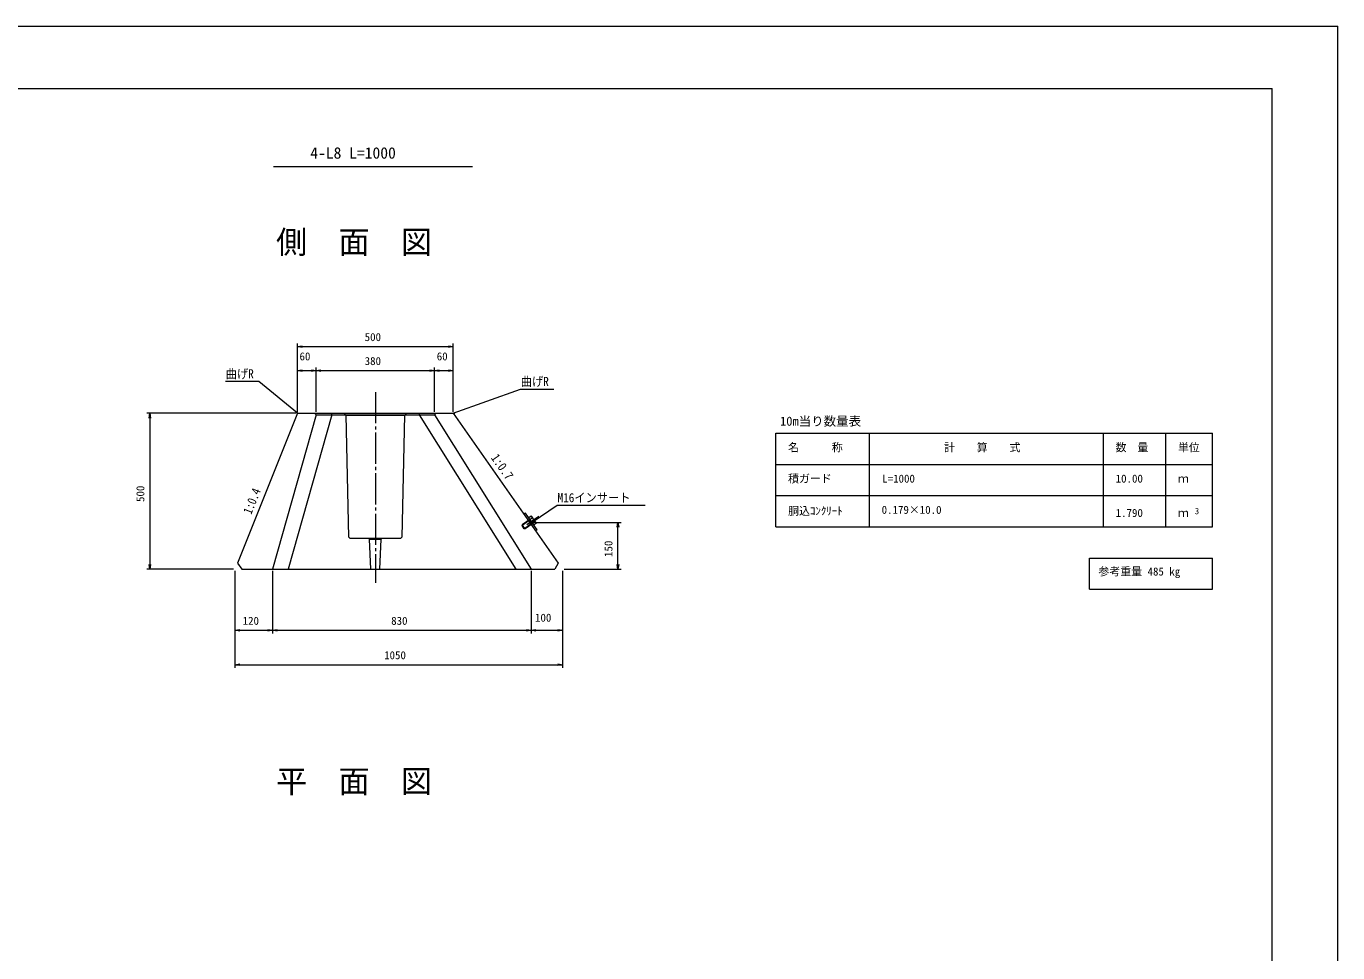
# Model space of a CAD drawing. Units: millimetres on the paper, with parts at other scales. Extents: x 0 to 841, y 0 to 594.
# Drawn here: x 420.5 to 841, y 297 to 594 of the extents above; entities that cross this region are included whole.
import ezdxf
from ezdxf.enums import TextEntityAlignment as Align

# ---------------------------------------------------------------- set-up
doc = ezdxf.new("R2010")
doc.units = ezdxf.units.MM
doc.linetypes.add('USER2', pattern=[13, 10, -1, 1, -1])
for name, color, linetype, lineweight in [('0_2', 7, 'Continuous', 18), ('D-MTR-FRAM（材料表図枠）', 2, 'Continuous', 18), ('D-STR-DIM（寸法）', 7, 'Continuous', 18), ('D-STR-HTXT（旗揚げ）', 7, 'Continuous', 18), ('D-STR-STRn（構造物）', 7, 'USER2', 18), ('D-STR（構造物外形線）', 1, 'Continuous', 18), ('D-TTL(外枠）', 2, 'Continuous', 18), ('DEFPOINTS_3', 8, 'Continuous', 18), ('用紙-作図レイヤ', 5, 'Continuous', 18)]:
    doc.layers.add(name, color=color, linetype=linetype, lineweight=lineweight)
for name, color, linetype in [('D-MTR-TXT(文字列）', 7, 'Continuous'), ('D-MTR（材料表タイトル）', 7, 'Continuous'), ('D-STR-TXT（文字）', 7, 'Continuous'), ('D-TTL-TXT（文字）', 7, 'Continuous')]:
    doc.layers.add(name, color=color, linetype=linetype)
doc.styles.add('ＭＳ ゴシック', font='')
doc.styles.get('ＭＳ ゴシック').set_extended_font_data('MS Gothic')

msp = doc.modelspace()

# ---------------------------------------------------------------- linework, layer by layer
at = {"layer": '0_2'}
for p, q in [((507.445, 491.308), (508.945, 491.558)), ((508.945, 491.058), (507.445, 491.308)), ((507.445, 491.308), (507.645, 491.308)), ((555.945, 491.558), (557.445, 491.308)), ((557.445, 491.308), (555.945, 491.058)), ((557.445, 491.308), (557.245, 491.308)), ((507.445, 483.624), (508.945, 483.874)), ((508.945, 483.374), (507.445, 483.624)), ((507.445, 483.624), (507.645, 483.624)), ((511.945, 483.874), (513.445, 483.624)), ((513.445, 483.624), (511.945, 483.374)), ((513.445, 483.624), (513.245, 483.624)), ((513.445, 483.624), (514.945, 483.874)), ((514.945, 483.374), (513.445, 483.624)), ((513.445, 483.624), (513.645, 483.624)), ((549.945, 483.874), (551.445, 483.624)), ((551.445, 483.624), (549.945, 483.374)), ((551.445, 483.624), (551.245, 483.624)), ((551.445, 483.624), (552.945, 483.874)), ((552.945, 483.374), (551.445, 483.624)), ((551.445, 483.624), (551.645, 483.624)), ((555.945, 483.874), (557.445, 483.624)), ((557.445, 483.624), (555.945, 483.374)), ((557.445, 483.624), (557.245, 483.624)), ((459.895, 468.419), (460.145, 469.919)), ((460.145, 469.919), (460.395, 468.419)), ((460.145, 469.919), (460.145, 469.719)), ((507.445, 469.919), (506.99, 470.127)), ((507.445, 469.919), (507.06, 470.238)), ((507.445, 469.919), (507.155, 470.327)), ((557.445, 469.919), (557.855, 470.205)), ((557.445, 469.919), (557.915, 470.089)), ((557.445, 469.919), (557.943, 469.962)), ((582.684, 435.003), (583.012, 435.38)), ((582.684, 435.003), (583.099, 435.282)), ((582.684, 435.003), (583.157, 435.166)), ((609.983, 433.419), (610.233, 434.919)), ((610.233, 434.919), (610.483, 433.419)), ((610.233, 434.919), (610.233, 434.719)), ((460.145, 419.919), (459.895, 421.419)), ((460.395, 421.419), (460.145, 419.919)), ((610.233, 419.919), (609.983, 421.419)), ((610.483, 421.419), (610.233, 419.919)), ((460.145, 419.919), (460.145, 420.119)), ((610.233, 419.919), (610.233, 420.119)), ((487.445, 400.36), (488.945, 400.61)), ((488.945, 400.11), (487.445, 400.36)), ((487.445, 400.36), (487.645, 400.36)), ((497.945, 400.61), (499.445, 400.36)), ((499.445, 400.36), (497.945, 400.11)), ((499.445, 400.36), (499.245, 400.36)), ((499.445, 400.36), (500.945, 400.61)), ((500.945, 400.11), (499.445, 400.36)), ((499.445, 400.36), (499.645, 400.36)), ((580.945, 400.61), (582.445, 400.36)), ((582.445, 400.36), (580.945, 400.11)), ((582.445, 400.36), (582.245, 400.36)), ((582.445, 400.36), (583.945, 400.61)), ((583.945, 400.11), (582.445, 400.36)), ((582.445, 400.36), (582.645, 400.36)), ((590.945, 400.61), (592.445, 400.36)), ((592.445, 400.36), (590.945, 400.11)), ((592.445, 400.36), (592.245, 400.36)), ((487.445, 389.323), (488.945, 389.573)), ((488.945, 389.073), (487.445, 389.323)), ((487.445, 389.323), (487.645, 389.323)), ((590.945, 389.573), (592.445, 389.323)), ((592.445, 389.323), (590.945, 389.073)), ((592.445, 389.323), (592.245, 389.323))]:
    msp.add_line(p, q, dxfattribs=at)
at = {"layer": 'D-MTR-FRAM（材料表図枠）'}
for p, q in [((660.852, 463.534), (800.852, 463.534)), ((660.852, 433.534), (660.852, 463.534)), ((690.852, 433.534), (690.852, 463.534)), ((765.852, 433.534), (765.852, 463.534)), ((785.852, 433.534), (785.852, 463.534)), ((785.852, 433.534), (785.852, 463.534)), ((800.852, 433.534), (800.852, 463.534)), ((660.852, 453.534), (800.852, 453.534)), ((660.852, 443.534), (800.852, 443.534)), ((660.852, 433.534), (800.852, 433.534)), ((761.427, 413.534), (761.427, 423.534)), ((761.427, 423.534), (800.852, 423.534)), ((800.852, 413.534), (800.852, 423.534)), ((761.427, 413.534), (800.852, 413.534))]:
    msp.add_line(p, q, dxfattribs=at)
at = {"layer": 'D-STR-DIM（寸法）'}
for p, q in [((507.445, 470.419), (507.445, 492.308)), ((557.445, 470.419), (557.445, 492.308)), ((507.645, 491.308), (557.245, 491.308)), ((507.445, 470.419), (507.445, 484.624)), ((507.645, 483.624), (513.245, 483.624)), ((513.445, 470.419), (513.445, 484.624)), ((513.445, 470.419), (513.445, 484.624)), ((513.645, 483.624), (551.245, 483.624)), ((551.445, 470.419), (551.445, 484.624)), ((551.445, 470.419), (551.445, 484.624)), ((551.645, 483.624), (557.245, 483.624)), ((557.445, 470.419), (557.445, 484.624)), ((506.945, 469.919), (459.145, 469.919)), ((460.145, 469.719), (460.145, 420.119)), ((582.445, 434.919), (611.233, 434.919)), ((610.233, 420.119), (610.233, 434.719)), ((486.945, 419.919), (459.145, 419.919)), ((487.445, 419.419), (487.445, 399.36)), ((487.445, 419.419), (487.445, 388.323)), ((499.445, 419.419), (499.445, 399.36)), ((499.445, 419.419), (499.445, 399.36)), ((582.445, 419.419), (582.445, 399.36)), ((582.445, 419.419), (582.445, 399.36)), ((592.445, 419.419), (592.445, 399.36)), ((592.445, 419.419), (592.445, 388.323)), ((592.945, 419.919), (611.233, 419.919)), ((487.645, 400.36), (499.245, 400.36)), ((499.645, 400.36), (582.245, 400.36)), ((582.645, 400.36), (592.245, 400.36)), ((487.645, 389.323), (592.245, 389.323))]:
    msp.add_line(p, q, dxfattribs=at)
at = {"layer": 'D-STR-HTXT（旗揚げ）'}
msp.add_line((499.83, 549), (563.614, 549), dxfattribs=at)
at = {"layer": 'D-STR-STRn（構造物）'}
msp.add_line((532.445, 476.726), (532.445, 415.533), dxfattribs=at)
at = {"layer": 'D-STR（構造物外形線）'}
for p, q in [((507.445, 469.919), (488.245, 421.919)), ((513.445, 469.469), (499.445, 419.919)), ((518.445, 469.469), (504.445, 419.919)), ((507.445, 469.919), (557.445, 469.919)), ((512.945, 469.919), (513.445, 469.469)), ((513.445, 469.469), (551.445, 469.469)), ((518.238, 469.919), (518.445, 469.469)), ((522.945, 469.319), (522.445, 469.919)), ((522.945, 469.319), (541.945, 469.319)), ((523.938, 430.219), (523.095, 469.319)), ((541.795, 469.319), (540.951, 430.219)), ((542.445, 469.919), (541.945, 469.319)), ((546.445, 469.469), (577.445, 419.919)), ((551.445, 469.469), (582.445, 419.919)), ((557.445, 469.919), (591.045, 421.919)), ((580.573, 437.926), (580.081, 437.582)), ((584.3, 432.601), (580.573, 437.926)), ((581.018, 434.27), (584.817, 436.93)), ((524.245, 429.919), (523.938, 430.219)), ((524.245, 429.919), (540.645, 429.919)), ((530.545, 429.619), (530.245, 429.919)), ((531.02, 419.919), (530.545, 429.619)), ((530.545, 429.619), (534.345, 429.619)), ((533.87, 419.919), (534.345, 429.619)), ((534.345, 429.619), (534.645, 429.919)), ((540.645, 429.919), (540.951, 430.219)), ((584.3, 432.601), (583.809, 432.257)), ((488.245, 421.919), (489.599, 419.919)), ((591.045, 421.919), (590.004, 419.919)), ((489.599, 419.919), (590.004, 419.919)), ((531.02, 419.919), (533.87, 419.919))]:
    msp.add_line(p, q, dxfattribs=at)
at = {"layer": 'D-TTL(外枠）'}
for p in [(25.013, 574), (820.013, 20)]:
    msp.add_line(p, (820.013, 574), dxfattribs=at)
at = {"layer": 'DEFPOINTS_3'}
for p in [(0.013, 594), (841.013, 0)]:
    msp.add_line(p, (841.013, 594), dxfattribs=at)
at = {"layer": '用紙-作図レイヤ', "color": 7}
for p, q in [((495.071, 480.15), (484.371, 480.15)), ((507.445, 469.919), (495.071, 480.15)), ((557.445, 469.919), (578.959, 477.689)), ((578.959, 477.689), (589.659, 477.689)), ((582.684, 435.003), (590.756, 440.449)), ((590.756, 440.449), (618.956, 440.449))]:
    msp.add_line(p, q, dxfattribs=at)
at = {"layer": '用紙-作図レイヤ', "color": 1}
for p, q in [((546.652, 469.919), (546.445, 469.469)), ((551.945, 469.919), (551.445, 469.469))]:
    msp.add_line(p, q, dxfattribs=at)
at = {"layer": '用紙-作図レイヤ'}
for p, q in [((579.52, 434.198), (579.471, 433.92)), ((580.159, 432.937), (579.471, 433.92)), ((581.807, 435.604), (579.481, 433.976)), ((581.978, 435.919), (579.52, 434.198)), ((580.438, 432.888), (579.52, 434.198)), ((582.541, 434.556), (580.215, 432.927)), ((582.895, 434.608), (580.438, 432.888)), ((582.373, 436.911), (581.642, 436.399)), ((583.231, 434.128), (581.642, 436.399)), ((582.633, 434.424), (581.716, 435.735)), ((581.978, 435.919), (581.807, 435.604)), ((582.771, 436.343), (582.039, 435.831)), ((582.568, 436.82), (582.373, 436.911)), ((582.895, 434.608), (582.541, 434.556)), ((583.944, 434.854), (582.568, 436.82)), ((583.565, 435.208), (582.834, 434.696)), ((583.963, 434.64), (583.231, 434.128)), ((583.963, 434.64), (583.944, 434.854)), ((580.438, 432.888), (580.159, 432.937))]:
    msp.add_line(p, q, dxfattribs=at)
for centre, radius, start, end in [((582.157, 436.336), 0.613, 0.6078, 69.3763), ((581.377, 434.522), 2.293, 17.4041, 52.58001), ((583.349, 434.634), 0.613, 0.6078, 69.3763)]:
    msp.add_arc(centre, radius, start, end, dxfattribs=at)

# ---------------------------------------------------------------- texts
at = {"layer": 'D-MTR-TXT(文字列）', "style": 'ＭＳ ゴシック'}
for s, height, p in [('名\u3000\u3000\u3000称', 2.566, (664.775, 456.937)), ('計\u3000\u3000算\u3000\u3000式', 2.566, (714.783, 456.937)), ('数\u3000量', 2.566, (769.775, 456.937)), ('単位', 2.566, (789.775, 456.937)), ('積ガード', 2.566, (664.775, 446.937)), ('L=1000', 2.566, (694.963, 446.937)), ('10.00', 2.566, (769.802, 446.937)), ('ｍ', 2.566, (789.775, 446.937)), ('胴込ｺﾝｸﾘｰﾄ', 2.566, (664.775, 436.569)), ('0.179×10.0', 2.566, (694.775, 436.937)), ('1.790', 2.566, (769.802, 435.937)), ('ｍ', 2.566, (789.775, 435.937)), ('3', 2.053, (795.177, 436.942)), ('参考重量 485 kg', 2.566, (764.278, 417.156))]:
    msp.add_text(s, height=height, dxfattribs=at).set_placement(p, align=Align.BOTTOM_LEFT)
at = {"layer": 'D-MTR（材料表タイトル）', "style": 'ＭＳ ゴシック'}
msp.add_text('10m当り数量表', height=2.933, dxfattribs=at).set_placement((662.194, 465.059), align=Align.BOTTOM_LEFT)
at = {"layer": 'D-STR-DIM（寸法）', "style": 'ＭＳ ゴシック'}
for s, p in [('500', (529.025, 492.308)), ('60', (508.135, 486.124)), ('380', (529.025, 484.624)), ('60', (552.135, 486.124)), ('120', (489.901, 401.36)), ('830', (537.525, 401.36)), ('100', (583.638, 402.359)), ('1050', (535.263, 390.323))]:
    msp.add_text(s, height=2.566, dxfattribs=at).set_placement(p, align=Align.BOTTOM_LEFT)
for s, p in [('500', (459.145, 441.499)), ('150', (609.233, 423.875))]:
    msp.add_text(s, height=2.566, rotation=90, dxfattribs=at).set_placement(p, align=Align.BOTTOM_LEFT)
at = {"layer": 'D-STR-TXT（文字）', "style": 'ＭＳ ゴシック'}
for s, rotation, width, p in [('1:0.7', 304.992, 0.9, (568.654, 455.146)), ('1:0.4', 68.199, 0.85, (493.474, 436.977))]:
    msp.add_text(s, height=2.933, rotation=rotation, dxfattribs=dict(at, width=width)).set_placement(p, align=Align.BOTTOM_LEFT)
at = {"layer": 'D-TTL-TXT（文字）', "style": 'ＭＳ ゴシック'}
for s, height, p in [('4-L8 L=1000', 3.666, (511.583, 550.449)), ('側\u3000面\u3000図', 7.331, (500.624, 518.957)), ('平\u3000面\u3000図', 7.331, (500.624, 346.1))]:
    msp.add_text(s, height=height, dxfattribs=at).set_placement(p, align=Align.BOTTOM_LEFT)
at = {"layer": '用紙-作図レイヤ', "color": 7, "style": 'ＭＳ ゴシック', "width": 0.9}
for s, p in [('曲げR', (484.471, 480.249)), ('曲げR', (579.061, 477.788)), ('M16インサート', (590.857, 440.547))]:
    msp.add_text(s, height=2.933, dxfattribs=at).set_placement(p, align=Align.BOTTOM_LEFT)

doc.saveas('drawing.dxf')
